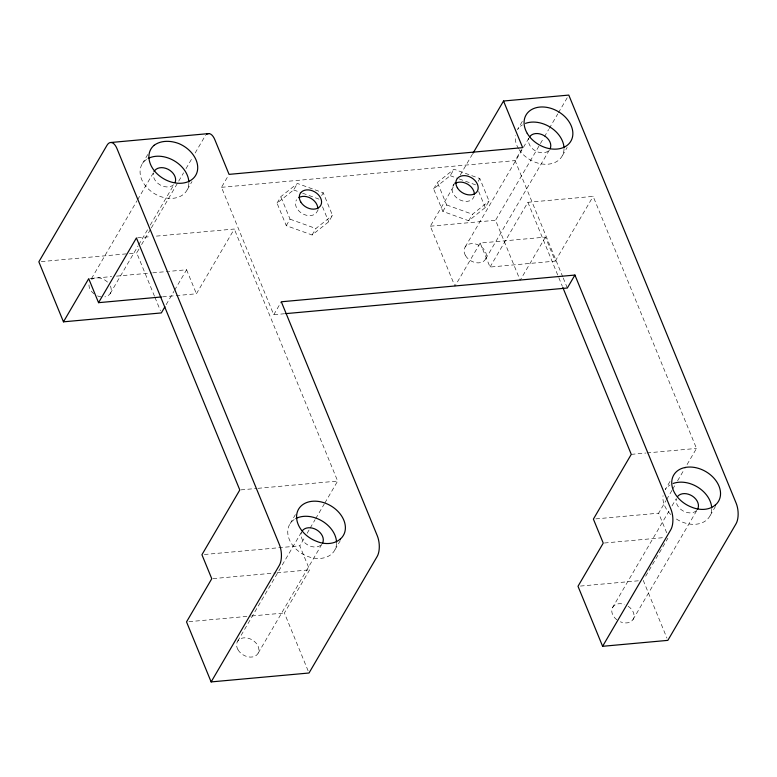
<?xml version="1.0" encoding="UTF-8"?>
<svg xmlns="http://www.w3.org/2000/svg" width="777" height="777" viewBox="0 0 777 777"><rect width="100%" height="100%" fill="white"/><g stroke="black" fill="none" stroke-linecap="round" stroke-linejoin="round"><path stroke-width="0.58" stroke-dasharray="3.88 2.91" d="M142.453 163.578L147.747 154.506M91.472 278.632L137.024 200.748M137.636 199.708L153.428 172.708M110.159 293.648L138.092 245.882M138.704 244.842L147.815 229.273M150.243 225.116L173.931 184.615M154.497 296.26L136.713 252.913L139.151 248.757M141.589 244.59L150.719 228.982M151.321 227.943L178.108 182.158M178.71 181.119L183.586 172.795M186.014 168.628L192.715 157.177M195.144 153.02L204.885 136.373A14.831 6.954 84.8 0 1 205.73 135.169M187.306 189.617L192.016 181.565M284.615 313.733L273.737 314.724L221.484 187.315L228.477 175.359M166.142 304.71L173.951 291.346M174.553 290.316L186.577 269.765L168.454 271.416M162.587 296.843L196.426 293.774L234.295 229.021L155.759 236.169M277.039 203.137L280.827 196.659L297.416 183.469L323.232 192.803L332.469 215.326L328.69 221.804L312.101 234.994L286.276 225.66L277.039 203.137L293.628 189.947L297.416 183.469M286.276 225.66L290.064 219.182L280.827 196.659M321.61 195.581L323.232 192.803M318.172 209.78L317.084 211.626A11.869 8.761 30.3 0 1 302.272 213.588A11.869 8.761 30.3 0 1 296.581 199.718M312.101 234.994L315.889 228.516L332.469 215.326M273.737 314.724L281.313 301.777M433.624 188.889L437.412 182.42L454.001 169.231L479.827 178.555L489.063 201.078L485.275 207.556L468.686 220.746L442.861 211.412L433.624 188.889L450.213 175.699L454.001 169.231M453.176 185.47L454.798 182.702M480.176 243.055L490.025 267.055L555.273 261.121L545.425 237.121L480.176 243.055L454.933 286.218L430.322 226.204L454.72 184.479M460.217 175.087L472.416 154.225M442.861 211.412L446.649 204.943L437.412 182.42M478.205 181.332L479.827 178.555M522.319 121.387L517.608 129.448A25.962 19.172 30.3 0 1 522.367 124.883M290.132 523.649L295.425 514.588M468.686 220.746L472.474 214.267L489.063 201.078M562.781 276.894L515.083 160.606L521.493 149.65M465.18 246.969L529.564 136.898M237.704 641.18L302.078 531.109M308.1 670.784L284.392 612.995L309.644 569.832L299.796 545.823L304.681 537.47M307.129 533.294L309.567 529.118M310.178 528.069L315.064 519.716M315.676 518.667L324.232 504.05M324.844 503.01L337.665 481.07L234.295 229.021M545.425 237.121L520.172 280.283L495.561 220.27L543.764 137.859M544.376 136.82L548.649 129.516M549.252 128.467L557.799 113.869M558.41 112.82L567.56 97.174M485.683 258.877L550.067 148.805M258.207 653.088L322.591 543.006M490.025 267.055L527.894 202.311L593.142 196.377L696.513 448.426L684.906 468.269M562.461 155.487L567.171 147.426M334.984 549.698L340.287 540.637M555.273 261.121L593.142 196.377M669.997 481.468L665.287 489.52A25.962 19.172 30.3 0 1 670.046 484.965M666.695 532.818L658.643 513.179L665.976 500.641M666.588 499.601L672.086 490.2M672.688 489.16L675.135 484.974M677.583 480.798L684.294 469.318M616.87 619.793A11.869 8.761 30.3 0 1 612.49 607.692L668.968 511.12M672.008 505.924L676.262 498.659M645.648 576.233L667.89 538.208M632.993 619.599L696.765 510.557M710.139 515.569L715.442 506.497M221.484 187.315L515.083 160.606M137.636 237.811L150.923 236.606M41.268 261.606L128.263 253.69M129.468 253.574L136.713 252.913M430.322 226.204L495.561 220.27M89.918 278.555L111.665 276.583M116.501 276.136L151.534 272.95M152.748 272.844L167.249 271.523M241.006 489.869L256.711 488.442M257.925 488.325L337.665 481.07M631.274 454.36L645.765 453.04M646.979 452.933L696.513 448.426M204.351 554.506L299.796 545.823M595.813 518.89L658.643 513.179M212.985 578.622L275.816 572.911M277.02 572.795L309.644 569.832M604.448 543.006L664.859 537.509M188.947 621.678L250.563 616.074M251.777 615.967L284.392 612.995M580.409 586.062L639.617 580.681M450.213 175.699L458.071 178.545M459.197 178.943L476.039 185.033L476.913 187.179M446.649 204.943L472.474 214.267M293.628 189.947L301.486 192.793M302.612 193.191L319.454 199.281M290.064 219.182L315.889 228.516M563.238 278.011L567.336 288.014M527.894 202.311L562.354 286.325M643.239 580.351L666.948 638.14M478.671 191.472L485.275 207.556M322.533 206.789L328.69 221.804M186.577 269.765L196.426 293.774M154.953 297.368L160.421 310.713M474.193 195.979A11.869 8.761 30.3 0 1 458.857 199.339A11.869 8.761 30.3 0 1 454.127 184.324M320.678 545.299A11.869 8.761 30.3 0 1 306.915 544.434A11.869 8.761 30.3 0 1 301.418 532.43M173.582 184.722A11.869 8.761 30.3 0 1 160.091 184.897A11.869 8.761 30.3 0 1 153.516 173.077M110.353 286.023A11.869 8.761 30.3 0 1 104.895 296.863M101.272 296.911A11.869 8.761 30.3 0 1 97.504 295.862M94.036 293.852A11.869 8.761 30.3 0 1 88.937 284.673M91.56 279.458A11.869 8.761 30.3 0 1 108.304 282.915M188.869 183.207A25.962 19.172 30.3 0 1 154.885 193.9A25.962 19.172 30.3 0 1 147.212 159.023M336.548 543.288A25.962 19.172 30.3 0 1 302.564 553.982A25.962 19.172 30.3 0 1 294.891 519.094M548.154 151.088A11.869 8.761 30.3 0 1 534.391 150.223A11.869 8.761 30.3 0 1 528.894 138.228M696.415 510.674A11.869 8.761 30.3 0 1 682.925 510.839A11.869 8.761 30.3 0 1 676.349 499.019M628.156 606.264A11.869 8.761 30.3 0 1 633.362 618.948A11.869 8.761 30.3 0 1 620.347 621.804M612.49 607.692A11.869 8.761 30.3 0 1 624.582 604.477M711.703 509.149A25.962 19.172 30.3 0 1 698.746 523.815A25.962 19.172 30.3 0 1 674.067 517.404M670.794 514.559A25.962 19.172 30.3 0 1 663.034 495.648M564.024 149.077A25.962 19.172 30.3 0 1 546.27 164.277A25.962 19.172 30.3 0 1 519.123 149.631M518.58 148.766A25.962 19.172 30.3 0 1 515.355 135.567M238.063 649.883A11.869 8.761 30.3 0 0 257.391 654.331A11.869 8.761 30.3 0 0 247.853 638.15A11.869 8.761 30.3 0 0 238.063 649.883M465.549 255.672A11.869 8.761 30.3 0 0 484.867 260.12A11.869 8.761 30.3 0 0 475.33 243.939A11.869 8.761 30.3 0 0 465.549 255.672"/><path stroke-width="1.17" d="M164.938 306.76L161.334 312.927L63.461 321.833L88.714 278.671L98.553 302.671L161.383 296.96M98.553 302.671L136.422 237.927L239.802 489.976L201.933 554.729L211.771 578.729L186.529 621.901L211.14 681.915L309.013 673.008L377.175 556.458A14.831 6.954 84.8 0 0 377.301 535.819L281.313 301.777L574.912 275.058L670.901 509.11A14.831 6.954 84.8 0 1 670.774 529.749L602.612 646.299L667.851 640.365L736.023 523.815A14.831 6.954 84.8 0 0 736.149 503.175L568.783 95.085L503.535 101.02L473.028 153.186M211.14 681.915L279.312 565.365A14.831 6.954 84.8 0 0 279.438 544.726L116.987 148.64A14.831 6.954 84.8 0 0 107.012 145.27L38.85 261.82L63.461 321.833M574.912 275.058L567.336 288.014L285.819 313.626M110.926 142.492L208.79 133.586M503.535 101.02L522.659 147.649L229.06 174.369L214.86 139.743A14.831 6.954 84.8 0 0 206.682 134.285M562.81 287.451L631.274 454.36L593.395 519.114L603.243 543.113L578.001 586.285L602.612 646.299M455.351 183.391A11.869 8.761 30.3 0 1 467.618 184.159A11.869 8.761 30.3 0 1 474.388 194.444M298.766 197.64A11.869 8.761 30.3 0 1 311.033 198.407A11.869 8.761 30.3 0 1 317.803 208.692M302.078 531.109A11.869 8.761 30.3 0 1 316.53 529.788A11.869 8.761 30.3 0 1 322.591 543.006M154.031 171.668A11.869 8.761 30.3 0 1 167.968 169.231A11.869 8.761 30.3 0 1 175.204 182.245M148.213 158.45A25.962 19.172 30.3 0 1 174.048 160.703A25.962 19.172 30.3 0 1 188.86 182.051M295.891 518.531A25.962 19.172 30.3 0 1 321.727 520.775A25.962 19.172 30.3 0 1 336.538 542.132M529.564 136.898A11.869 8.761 30.3 0 1 544.007 135.577A11.869 8.761 30.3 0 1 550.067 148.805M677.68 496.377A11.869 8.761 30.3 0 1 692.54 496.192A11.869 8.761 30.3 0 1 697.367 509.527M673.212 483.449A25.962 19.172 30.3 0 1 698.144 487.412A25.962 19.172 30.3 0 1 711.693 507.993M525.534 123.368A25.962 19.172 30.3 0 1 550.466 127.331A25.962 19.172 30.3 0 1 564.015 147.921M154.157 145.26L153.38 145.959A25.962 19.172 30.3 0 0 161.859 177.632A25.962 19.172 30.3 0 0 196.144 174.514A25.962 19.172 30.3 0 0 178.953 143.628C171.105 140.559 161.237 140.054 154.157 145.26M340.132 539.209C333.576 544.687 324.164 544.483 316.608 541.346A25.962 19.172 30.3 0 1 297.999 510.256A25.962 19.172 30.3 0 1 332.818 507.09A25.962 19.172 30.3 0 1 340.132 539.209M715.287 505.069C708.731 510.557 699.329 510.353 691.763 507.216A25.962 19.172 30.3 0 1 673.154 476.126A25.962 19.172 30.3 0 1 707.973 472.96A25.962 19.172 30.3 0 1 715.287 505.069M457.323 187.704A11.869 8.761 30.3 0 0 476.651 192.152A11.869 8.761 30.3 0 0 467.103 175.971A11.869 8.761 30.3 0 0 457.323 187.704M300.738 201.942A11.869 8.761 30.3 0 0 320.056 206.391A11.869 8.761 30.3 0 0 310.518 190.219A11.869 8.761 30.3 0 0 300.738 201.942M527.243 133.372A25.962 19.172 30.3 0 0 569.512 143.104A25.962 19.172 30.3 0 0 548.64 107.721A25.962 19.172 30.3 0 0 527.243 133.372"/></g></svg>
